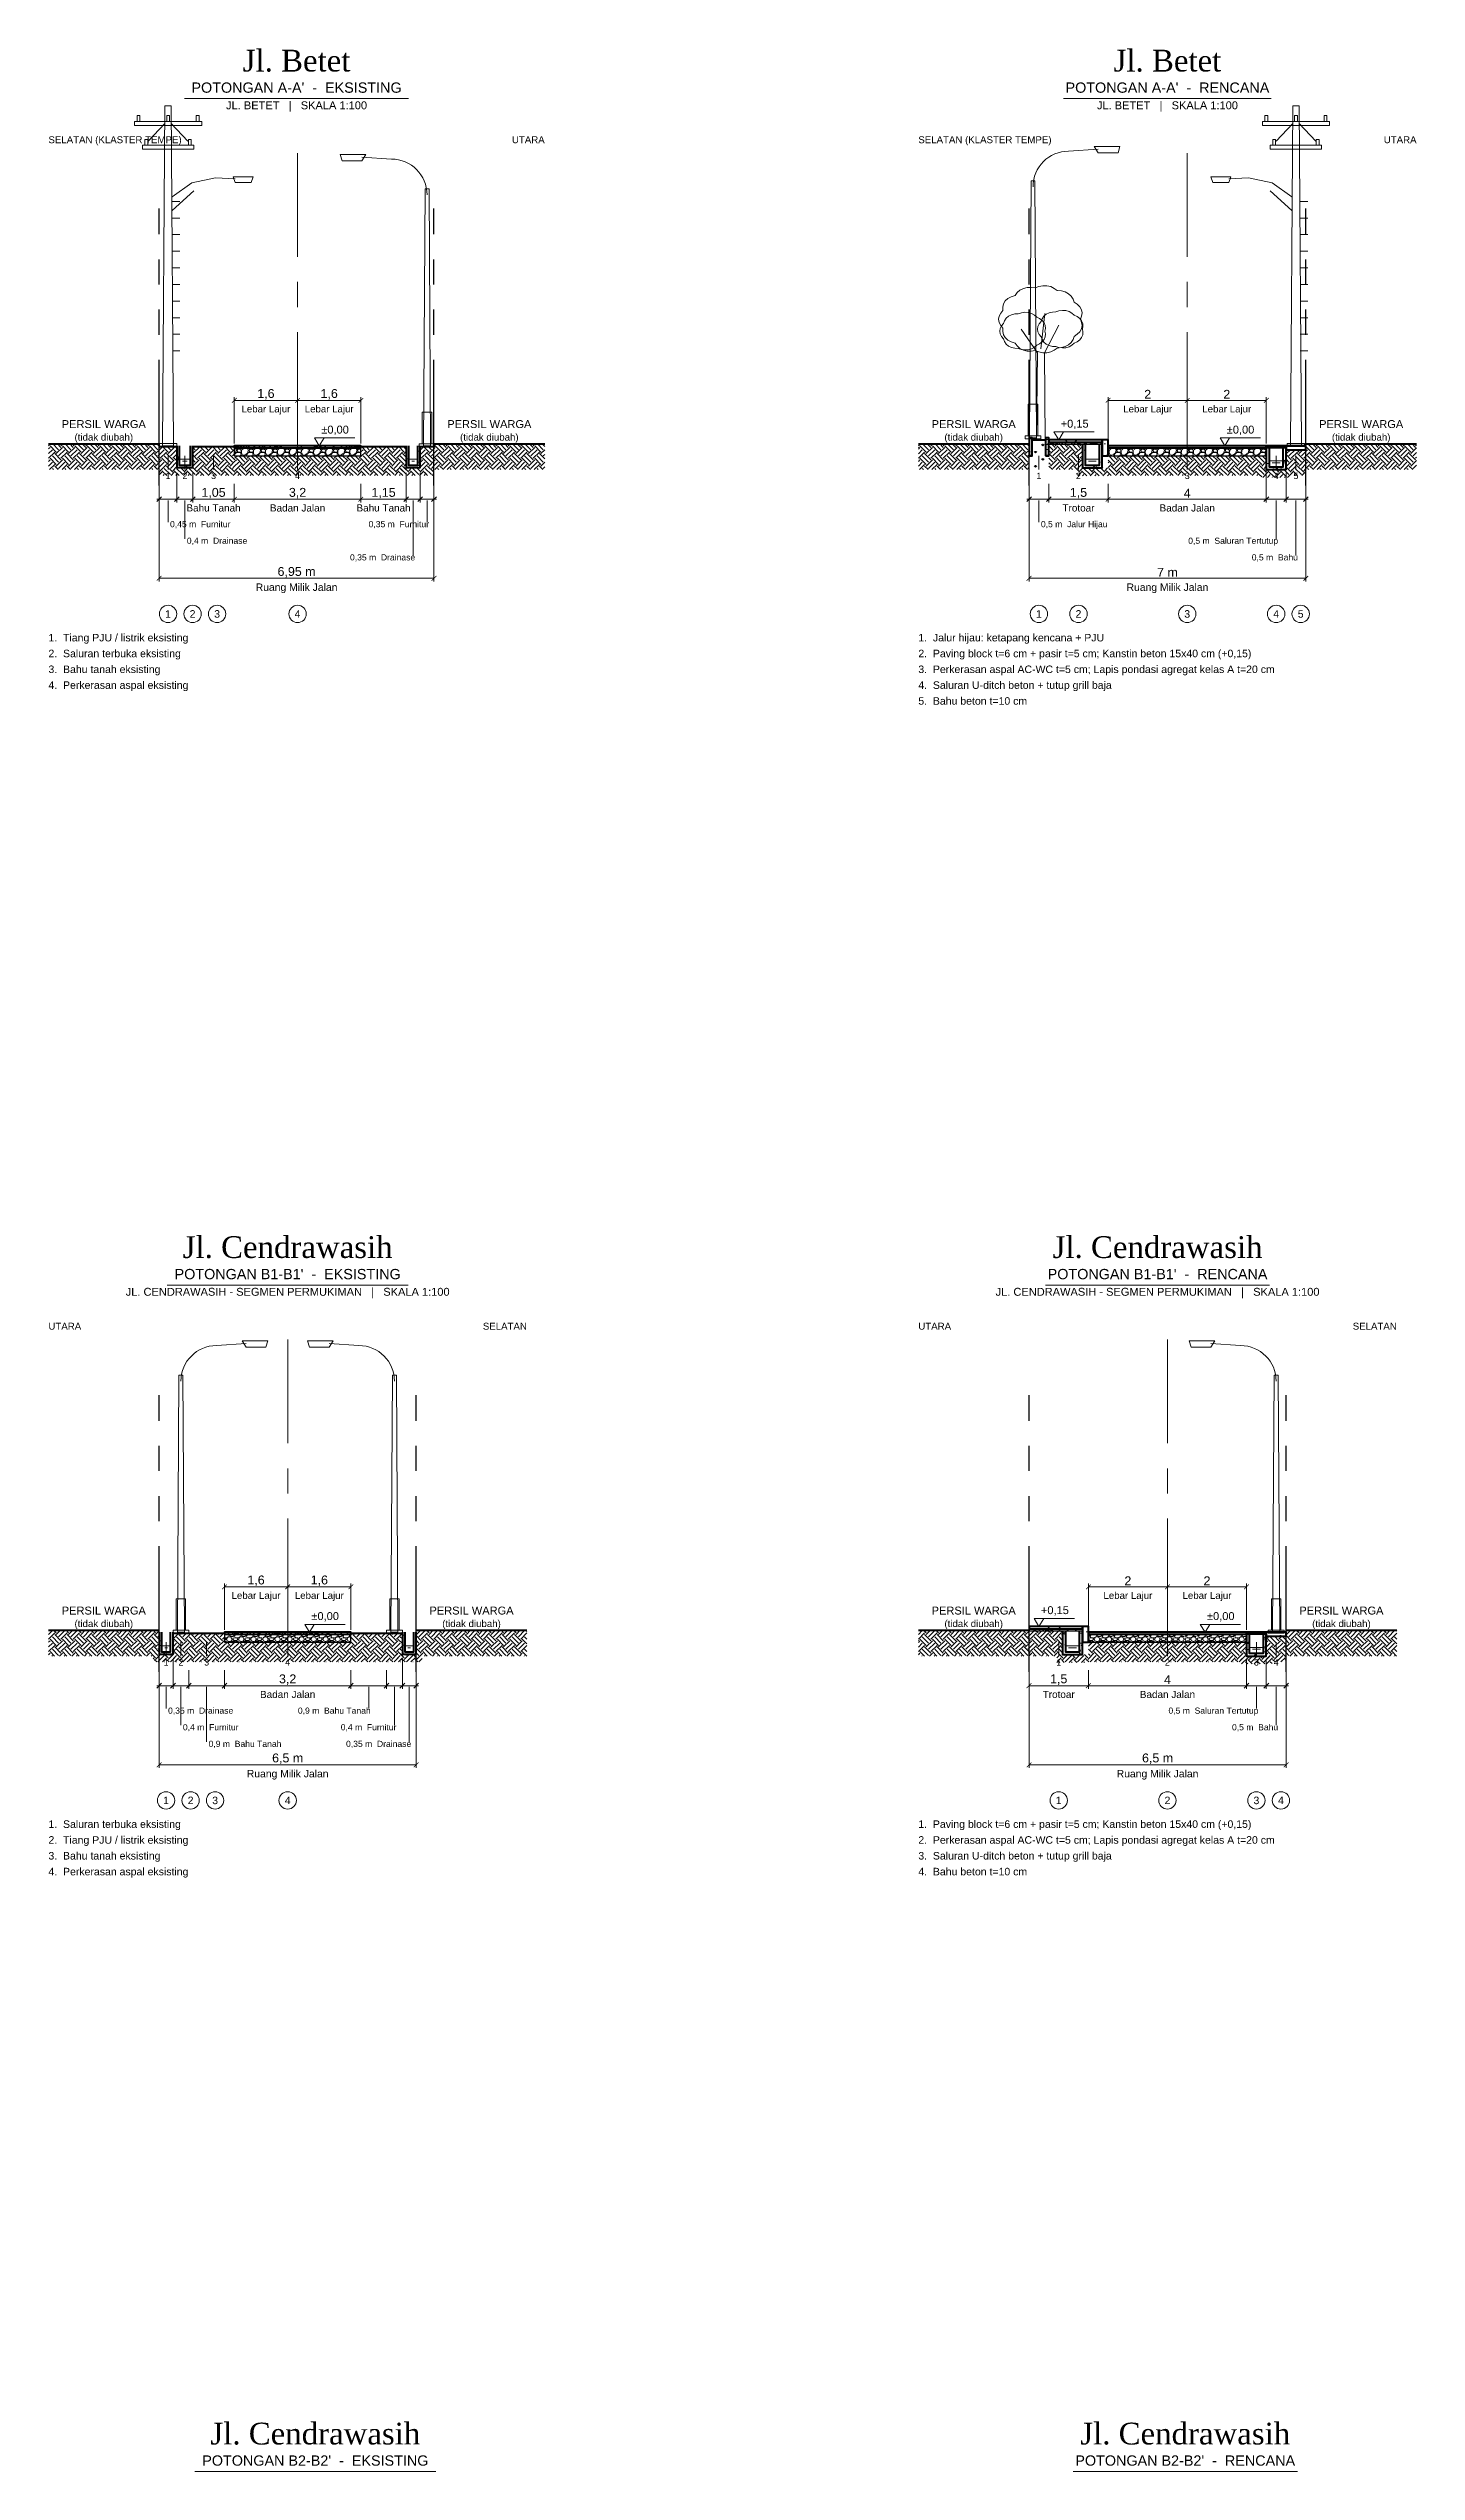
# Model space of a CAD drawing. Header units: metres. Extents: x 0 to 124, y -129 to 10.
# Drawn here: x 0 to 34.6, y -51.2 to 10 of the extents above; entities that cross this region are included whole.
import ezdxf
from ezdxf.enums import TextEntityAlignment as Align

# ---------------------------------------------------------------- set-up
doc = ezdxf.new("R2010")
doc.units = ezdxf.units.M
doc.linetypes.add('CENTER', pattern=[5.08, 3.175, -0.635, 0.635, -0.635])
doc.linetypes.add('PHANTOM', pattern=[6.35, 3.175, -0.635, 0.635, -0.635, 0.635, -0.635])
for name, color, linetype, lineweight in [('D32_PNP_AIR', 5, 'Continuous', 13), ('D32_PNP_ARSIR', 8, 'Continuous', 9), ('D32_PNP_ARSIR_TANAH', 33, 'Continuous', 9), ('D32_PNP_AS', 1, 'CENTER', 13), ('D32_PNP_BATAS_RMJ', 1, 'PHANTOM', 25), ('D32_PNP_DIMENSI', 7, 'Continuous', 13), ('D32_PNP_KONSTRUKSI', 7, 'Continuous', 25), ('D32_PNP_POTONGAN', 7, 'Continuous', 50), ('D32_PNP_TAMPAK', 8, 'Continuous', 18), ('D32_PNP_TEKS', 7, 'Continuous', 18), ('D32_PNP_VEGETASI', 94, 'Continuous', 18)]:
    doc.layers.add(name, color=color, linetype=linetype, lineweight=lineweight)
doc.styles.add('D32_ARIAL', font='arial.ttf')
doc.styles.add('D32_TIMES', font='times.ttf')
doc.dimstyles.new('D32_1-100', dxfattribs={"dimtxt": 0.225, "dimasz": 0.12, "dimexe": 0.08, "dimexo": 0.06, "dimgap": 0.04, "dimtad": 1, "dimtxsty": 'D32_ARIAL', "dimblk": 'ARCHTICK', "dimblk1": 'ARCHTICK', "dimblk2": 'ARCHTICK', "dimcen": 2.5, "dimclrd": 7, "dimclre": 7, "dimclrt": 7, "dimazin": 3, "dimtfac": 1, "dimtmove": 2, "dimatfit": 3, "dimlwd": 13, "dimlwe": 13})

# ---------------------------------------------------------------- blocks, each defined once
blk = doc.blocks.new('_ARCHTICK')
at = {"color": 0, "linetype": 'BYBLOCK', "const_width": 0.15}
blk.add_lwpolyline([(-0.5, -0.5), (0.5, 0.5)], dxfattribs=at)

msp = doc.modelspace()

# ---------------------------------------------------------------- hatches: boundary and pattern name
at = {"layer": 'D32_PNP_ARSIR'}
h = msp.add_hatch(dxfattribs=at)
h.set_pattern_fill('AR-CONC', scale=0.003)
h.paths.add_polyline_path([(3.25, -0.55), (3.31, -0.55), (3.31, 0), (3.25, 0)])
h = msp.add_hatch(dxfattribs=at)
h.set_pattern_fill('AR-CONC', scale=0.003)
h.paths.add_polyline_path([(3.59, -0.55), (3.65, -0.55), (3.65, 0), (3.59, 0)])
h = msp.add_hatch(dxfattribs=at)
h.set_pattern_fill('AR-SAND', scale=0.002)
h.paths.add_polyline_path([(4.7, -0.05), (7.9, -0.05), (7.9, 0), (4.7, 0)])
h = msp.add_hatch(dxfattribs=at)
h.set_pattern_fill('AR-CONC', scale=0.003)
h.paths.add_polyline_path([(9.05, -0.55), (9.11, -0.55), (9.11, 0), (9.05, 0)])
h = msp.add_hatch(dxfattribs=at)
h.set_pattern_fill('AR-CONC', scale=0.003)
h.paths.add_polyline_path([(9.34, -0.55), (9.4, -0.55), (9.4, 0), (9.34, 0)])
h = msp.add_hatch(dxfattribs=at)
h.set_pattern_fill('AR-CONC', scale=0.003)
h.paths.add_polyline_path([(24.8, -0.25), (24.88, -0.25), (24.88, 0.2), (24.8, 0.2)])
h = msp.add_hatch(dxfattribs=at)
h.set_pattern_fill('AR-CONC', scale=0.003)
h.paths.add_polyline_path([(25.22, -0.25), (25.3, -0.25), (25.3, 0.2), (25.22, 0.2)])
h = msp.add_hatch(dxfattribs=at)
h.set_pattern_fill('AR-HBONE', scale=0.006)
h.paths.add_polyline_path([(25.3, 0.09), (26.65, 0.09), (26.65, 0.15), (25.3, 0.15)])
h = msp.add_hatch(dxfattribs=at)
h.set_pattern_fill('AR-SAND', scale=0.002)
h.paths.add_polyline_path([(25.3, 0.04), (26.65, 0.04), (26.65, 0.09), (25.3, 0.09)])
h = msp.add_hatch(dxfattribs=at)
h.set_pattern_fill('AR-CONC', scale=0.003)
h.paths.add_polyline_path([(26.15, -0.56), (26.22, -0.56), (26.22, 0.04), (26.15, 0.04)])
h = msp.add_hatch(dxfattribs=at)
h.set_pattern_fill('AR-CONC', scale=0.003)
h.paths.add_polyline_path([(26.58, -0.56), (26.65, -0.56), (26.65, 0.04), (26.58, 0.04)])
h = msp.add_hatch(dxfattribs=at)
h.set_pattern_fill('AR-CONC', scale=0.003)
h.paths.add_polyline_path([(26.65, -0.25), (26.8, -0.25), (26.8, 0.15), (26.65, 0.15)])
h = msp.add_hatch(dxfattribs=at)
h.set_pattern_fill('AR-SAND', scale=0.002)
h.paths.add_polyline_path([(26.8, -0.05), (30.8, -0.05), (30.8, 0), (26.8, 0)])
h = msp.add_hatch(dxfattribs=at)
h.set_pattern_fill('AR-CONC', scale=0.003)
h.paths.add_polyline_path([(30.8, -0.6), (30.87, -0.6), (30.87, 0), (30.8, 0)])
h = msp.add_hatch(dxfattribs=at)
h.set_pattern_fill('STEEL', scale=0.01)
h.paths.add_polyline_path([(30.8, -0.04), (31.3, -0.04), (31.3, 0), (30.8, 0)])
h = msp.add_hatch(dxfattribs=at)
h.set_pattern_fill('AR-CONC', scale=0.003)
h.paths.add_polyline_path([(31.23, -0.6), (31.3, -0.6), (31.3, 0), (31.23, 0)])
h = msp.add_hatch(dxfattribs=at)
h.set_pattern_fill('AR-CONC', scale=0.003)
h.paths.add_polyline_path([(31.3, -0.1), (31.8, -0.1), (31.8, 0), (31.3, 0)])
h = msp.add_hatch(dxfattribs=at)
h.set_pattern_fill('AR-CONC', scale=0.003)
h.paths.add_polyline_path([(3.31, -0.55), (3.59, -0.55), (3.59, -0.49), (3.31, -0.49)])
h = msp.add_hatch(dxfattribs=at)
h.set_pattern_fill('GRAVEL', scale=0.012)
h.paths.add_polyline_path([(4.7, -0.25), (7.9, -0.25), (7.9, -0.05), (4.7, -0.05)])
h = msp.add_hatch(dxfattribs=at)
h.set_pattern_fill('AR-CONC', scale=0.003)
h.paths.add_polyline_path([(9.11, -0.55), (9.34, -0.55), (9.34, -0.49), (9.11, -0.49)])
h = msp.add_hatch(dxfattribs=at)
h.set_pattern_fill('AR-CONC', scale=0.003)
h.paths.add_polyline_path([(26.22, -0.56), (26.58, -0.56), (26.58, -0.49), (26.22, -0.49)])
h = msp.add_hatch(dxfattribs=at)
h.set_pattern_fill('GRAVEL', scale=0.012)
h.paths.add_polyline_path([(26.8, -0.25), (30.8, -0.25), (30.8, -0.05), (26.8, -0.05)])
h = msp.add_hatch(dxfattribs=at)
h.set_pattern_fill('AR-CONC', scale=0.003)
h.paths.add_polyline_path([(30.87, -0.6), (31.23, -0.6), (31.23, -0.53), (30.87, -0.53)])
h = msp.add_hatch(dxfattribs=at)
h.set_pattern_fill('AR-CONC', scale=0.003)
h.paths.add_polyline_path([(2.8, -30.55), (2.86, -30.55), (2.86, -30), (2.8, -30)])
h = msp.add_hatch(dxfattribs=at)
h.set_pattern_fill('AR-CONC', scale=0.003)
h.paths.add_polyline_path([(3.09, -30.55), (3.15, -30.55), (3.15, -30), (3.09, -30)])
h = msp.add_hatch(dxfattribs=at)
h.set_pattern_fill('AR-SAND', scale=0.002)
h.paths.add_polyline_path([(4.45, -30.05), (7.65, -30.05), (7.65, -30), (4.45, -30)])
h = msp.add_hatch(dxfattribs=at)
h.set_pattern_fill('AR-CONC', scale=0.003)
h.paths.add_polyline_path([(8.95, -30.55), (9.01, -30.55), (9.01, -30), (8.95, -30)])
h = msp.add_hatch(dxfattribs=at)
h.set_pattern_fill('AR-CONC', scale=0.003)
h.paths.add_polyline_path([(9.24, -30.55), (9.3, -30.55), (9.3, -30), (9.24, -30)])
h = msp.add_hatch(dxfattribs=at)
h.set_pattern_fill('AR-HBONE', scale=0.006)
h.paths.add_polyline_path([(24.8, -29.91), (26.15, -29.91), (26.15, -29.85), (24.8, -29.85)])
h = msp.add_hatch(dxfattribs=at)
h.set_pattern_fill('AR-SAND', scale=0.002)
h.paths.add_polyline_path([(24.8, -29.96), (26.15, -29.96), (26.15, -29.91), (24.8, -29.91)])
h = msp.add_hatch(dxfattribs=at)
h.set_pattern_fill('AR-CONC', scale=0.003)
h.paths.add_polyline_path([(25.65, -30.56), (25.72, -30.56), (25.72, -29.96), (25.65, -29.96)])
h = msp.add_hatch(dxfattribs=at)
h.set_pattern_fill('AR-CONC', scale=0.003)
h.paths.add_polyline_path([(26.08, -30.56), (26.15, -30.56), (26.15, -29.96), (26.08, -29.96)])
h = msp.add_hatch(dxfattribs=at)
h.set_pattern_fill('AR-CONC', scale=0.003)
h.paths.add_polyline_path([(26.15, -30.25), (26.3, -30.25), (26.3, -29.85), (26.15, -29.85)])
h = msp.add_hatch(dxfattribs=at)
h.set_pattern_fill('AR-SAND', scale=0.002)
h.paths.add_polyline_path([(26.3, -30.05), (30.3, -30.05), (30.3, -30), (26.3, -30)])
h = msp.add_hatch(dxfattribs=at)
h.set_pattern_fill('AR-CONC', scale=0.003)
h.paths.add_polyline_path([(30.3, -30.6), (30.37, -30.6), (30.37, -30), (30.3, -30)])
h = msp.add_hatch(dxfattribs=at)
h.set_pattern_fill('STEEL', scale=0.01)
h.paths.add_polyline_path([(30.3, -30.04), (30.8, -30.04), (30.8, -30), (30.3, -30)])
h = msp.add_hatch(dxfattribs=at)
h.set_pattern_fill('AR-CONC', scale=0.003)
h.paths.add_polyline_path([(30.73, -30.6), (30.8, -30.6), (30.8, -30), (30.73, -30)])
h = msp.add_hatch(dxfattribs=at)
h.set_pattern_fill('AR-CONC', scale=0.003)
h.paths.add_polyline_path([(30.8, -30.1), (31.3, -30.1), (31.3, -30), (30.8, -30)])
h = msp.add_hatch(dxfattribs=at)
h.set_pattern_fill('AR-CONC', scale=0.003)
h.paths.add_polyline_path([(2.86, -30.55), (3.09, -30.55), (3.09, -30.49), (2.86, -30.49)])
h = msp.add_hatch(dxfattribs=at)
h.set_pattern_fill('GRAVEL', scale=0.012)
h.paths.add_polyline_path([(4.45, -30.25), (7.65, -30.25), (7.65, -30.05), (4.45, -30.05)])
h = msp.add_hatch(dxfattribs=at)
h.set_pattern_fill('AR-CONC', scale=0.003)
h.paths.add_polyline_path([(9.01, -30.55), (9.24, -30.55), (9.24, -30.49), (9.01, -30.49)])
h = msp.add_hatch(dxfattribs=at)
h.set_pattern_fill('AR-CONC', scale=0.003)
h.paths.add_polyline_path([(25.72, -30.56), (26.08, -30.56), (26.08, -30.49), (25.72, -30.49)])
h = msp.add_hatch(dxfattribs=at)
h.set_pattern_fill('GRAVEL', scale=0.012)
h.paths.add_polyline_path([(26.3, -30.25), (30.3, -30.25), (30.3, -30.05), (26.3, -30.05)])
h = msp.add_hatch(dxfattribs=at)
h.set_pattern_fill('AR-CONC', scale=0.003)
h.paths.add_polyline_path([(30.37, -30.6), (30.73, -30.6), (30.73, -30.53), (30.37, -30.53)])
at = {"layer": 'D32_PNP_ARSIR_TANAH'}
h = msp.add_hatch(dxfattribs=at)
h.set_pattern_fill('EARTH', scale=0.035, angle=45)
h.paths.add_polyline_path([(0, -0.6), (2.8, -0.6), (2.8, 0.05), (0, 0.05)])
h = msp.add_hatch(dxfattribs=at)
h.set_pattern_fill('EARTH', scale=0.035, angle=45)
h.paths.add_polyline_path([(9.75, -0.6), (12.55, -0.6), (12.55, 0.05), (9.75, 0.05)])
h = msp.add_hatch(dxfattribs=at)
h.set_pattern_fill('EARTH', scale=0.035, angle=45)
h.paths.add_polyline_path([(22, -0.6), (24.8, -0.6), (24.8, 0.05), (22, 0.05)])
h = msp.add_hatch(dxfattribs=at)
h.set_pattern_fill('GRASS', scale=0.01)
h.paths.add_polyline_path([(24.88, -0.6), (25.22, -0.6), (25.22, 0.15), (24.88, 0.15)])
h = msp.add_hatch(dxfattribs=at)
h.set_pattern_fill('EARTH', scale=0.035, angle=45)
h.paths.add_polyline_path([(25.3, -0.6), (26.15, -0.6), (26.15, 0.04), (25.3, 0.04)])
h = msp.add_hatch(dxfattribs=at)
h.set_pattern_fill('EARTH', scale=0.035, angle=45)
h.paths.add_polyline_path([(31.8, -0.6), (34.6, -0.6), (34.6, 0.05), (31.8, 0.05)])
h = msp.add_hatch(dxfattribs=at)
h.set_pattern_fill('EARTH', scale=0.035, angle=45)
h.paths.add_polyline_path([(2.8, -0.75), (3.25, -0.75), (3.25, -0.02), (2.8, -0.02)])
h = msp.add_hatch(dxfattribs=at)
h.set_pattern_fill('EARTH', scale=0.035, angle=45)
h.paths.add_polyline_path([(3.1, -0.75), (3.8, -0.75), (3.8, -0.55), (3.1, -0.55)])
h = msp.add_hatch(dxfattribs=at)
h.set_pattern_fill('EARTH', scale=0.035, angle=45)
h.paths.add_polyline_path([(3.65, -0.75), (4.7, -0.75), (4.7, -0.02), (3.65, -0.02)])
h = msp.add_hatch(dxfattribs=at)
h.set_pattern_fill('EARTH', scale=0.035, angle=45)
h.paths.add_polyline_path([(4.7, -0.75), (7.9, -0.75), (7.9, -0.25), (4.7, -0.25)])
h = msp.add_hatch(dxfattribs=at)
h.set_pattern_fill('EARTH', scale=0.035, angle=45)
h.paths.add_polyline_path([(7.9, -0.75), (9.05, -0.75), (9.05, -0.02), (7.9, -0.02)])
h = msp.add_hatch(dxfattribs=at)
h.set_pattern_fill('EARTH', scale=0.035, angle=45)
h.paths.add_polyline_path([(8.9, -0.75), (9.55, -0.75), (9.55, -0.55), (8.9, -0.55)])
h = msp.add_hatch(dxfattribs=at)
h.set_pattern_fill('EARTH', scale=0.035, angle=45)
h.paths.add_polyline_path([(9.4, -0.75), (9.75, -0.75), (9.75, -0.02), (9.4, -0.02)])
h = msp.add_hatch(dxfattribs=at)
h.set_pattern_fill('EARTH', scale=0.035, angle=45)
h.paths.add_polyline_path([(26, -0.76), (26.8, -0.76), (26.8, -0.56), (26, -0.56)])
h = msp.add_hatch(dxfattribs=at)
h.set_pattern_fill('EARTH', scale=0.035, angle=45)
h.paths.add_polyline_path([(26.8, -0.75), (30.8, -0.75), (30.8, -0.25), (26.8, -0.25)])
h = msp.add_hatch(dxfattribs=at)
h.set_pattern_fill('EARTH', scale=0.035, angle=45)
h.paths.add_polyline_path([(30.65, -0.8), (31.45, -0.8), (31.45, -0.6), (30.65, -0.6)])
h = msp.add_hatch(dxfattribs=at)
h.set_pattern_fill('EARTH', scale=0.035, angle=45)
h.paths.add_polyline_path([(31.3, -0.75), (31.8, -0.75), (31.8, -0.1), (31.3, -0.1)])
h = msp.add_hatch(dxfattribs=at)
h.set_pattern_fill('EARTH', scale=0.035, angle=45)
h.paths.add_polyline_path([(0, -30.6), (2.8, -30.6), (2.8, -29.95), (0, -29.95)])
h = msp.add_hatch(dxfattribs=at)
h.set_pattern_fill('EARTH', scale=0.035, angle=45)
h.paths.add_polyline_path([(3.15, -30.75), (3.55, -30.75), (3.55, -30.02), (3.15, -30.02)])
h = msp.add_hatch(dxfattribs=at)
h.set_pattern_fill('EARTH', scale=0.035, angle=45)
h.paths.add_polyline_path([(3.55, -30.75), (4.45, -30.75), (4.45, -30.02), (3.55, -30.02)])
h = msp.add_hatch(dxfattribs=at)
h.set_pattern_fill('EARTH', scale=0.035, angle=45)
h.paths.add_polyline_path([(7.65, -30.75), (8.55, -30.75), (8.55, -30.02), (7.65, -30.02)])
h = msp.add_hatch(dxfattribs=at)
h.set_pattern_fill('EARTH', scale=0.035, angle=45)
h.paths.add_polyline_path([(8.55, -30.75), (8.95, -30.75), (8.95, -30.02), (8.55, -30.02)])
h = msp.add_hatch(dxfattribs=at)
h.set_pattern_fill('EARTH', scale=0.035, angle=45)
h.paths.add_polyline_path([(9.3, -30.6), (12.1, -30.6), (12.1, -29.95), (9.3, -29.95)])
h = msp.add_hatch(dxfattribs=at)
h.set_pattern_fill('EARTH', scale=0.035, angle=45)
h.paths.add_polyline_path([(22, -30.6), (24.8, -30.6), (24.8, -29.95), (22, -29.95)])
h = msp.add_hatch(dxfattribs=at)
h.set_pattern_fill('EARTH', scale=0.035, angle=45)
h.paths.add_polyline_path([(24.8, -30.6), (25.65, -30.6), (25.65, -29.96), (24.8, -29.96)])
h = msp.add_hatch(dxfattribs=at)
h.set_pattern_fill('EARTH', scale=0.035, angle=45)
h.paths.add_polyline_path([(31.3, -30.6), (34.1, -30.6), (34.1, -29.95), (31.3, -29.95)])
h = msp.add_hatch(dxfattribs=at)
h.set_pattern_fill('EARTH', scale=0.035, angle=45)
h.paths.add_polyline_path([(2.65, -30.75), (3.3, -30.75), (3.3, -30.55), (2.65, -30.55)])
h = msp.add_hatch(dxfattribs=at)
h.set_pattern_fill('EARTH', scale=0.035, angle=45)
h.paths.add_polyline_path([(4.45, -30.75), (7.65, -30.75), (7.65, -30.25), (4.45, -30.25)])
h = msp.add_hatch(dxfattribs=at)
h.set_pattern_fill('EARTH', scale=0.035, angle=45)
h.paths.add_polyline_path([(8.8, -30.75), (9.45, -30.75), (9.45, -30.55), (8.8, -30.55)])
h = msp.add_hatch(dxfattribs=at)
h.set_pattern_fill('EARTH', scale=0.035, angle=45)
h.paths.add_polyline_path([(25.5, -30.76), (26.3, -30.76), (26.3, -30.56), (25.5, -30.56)])
h = msp.add_hatch(dxfattribs=at)
h.set_pattern_fill('EARTH', scale=0.035, angle=45)
h.paths.add_polyline_path([(26.3, -30.75), (30.3, -30.75), (30.3, -30.25), (26.3, -30.25)])
h = msp.add_hatch(dxfattribs=at)
h.set_pattern_fill('EARTH', scale=0.035, angle=45)
h.paths.add_polyline_path([(30.15, -30.8), (30.95, -30.8), (30.95, -30.6), (30.15, -30.6)])
h = msp.add_hatch(dxfattribs=at)
h.set_pattern_fill('EARTH', scale=0.035, angle=45)
h.paths.add_polyline_path([(30.8, -30.75), (31.3, -30.75), (31.3, -30.1), (30.8, -30.1)])

# ---------------------------------------------------------------- linework, layer by layer
at = {"layer": 'D32_PNP_AIR'}
for points in [[(3.33, -0.34), (3.57, -0.34)], [(3.39, -0.39), (3.51, -0.39)], [(9.13, -0.34), (9.32, -0.34)], [(9.19, -0.39), (9.26, -0.39)], [(26.24, -0.34), (26.56, -0.34)], [(26.3, -0.39), (26.5, -0.39)], [(30.89, -0.38), (31.21, -0.38)], [(30.95, -0.43), (31.15, -0.43)], [(2.88, -30.34), (3.07, -30.34)], [(2.94, -30.39), (3.01, -30.39)], [(9.03, -30.34), (9.22, -30.34)], [(9.09, -30.39), (9.16, -30.39)], [(25.74, -30.34), (26.06, -30.34)], [(25.8, -30.39), (26, -30.39)], [(30.39, -30.38), (30.71, -30.38)], [(30.45, -30.43), (30.65, -30.43)]]:
    msp.add_lwpolyline(points, dxfattribs=at)
at = {"layer": 'D32_PNP_AS'}
for points in [[(6.3, -0.3), (6.3, 7.4)], [(28.8, -0.3), (28.8, 7.4)], [(6.05, -30.3), (6.05, -22.6)], [(28.3, -30.3), (28.3, -22.6)]]:
    msp.add_lwpolyline(points, dxfattribs=at)
at = {"layer": 'D32_PNP_BATAS_RMJ'}
for points in [[(2.8, -1), (2.8, 6)], [(9.75, -1), (9.75, 6)], [(24.8, -1), (24.8, 6)], [(31.8, -1), (31.8, 6)], [(2.8, -1), (2.8, 5)], [(9.75, -1), (9.75, 5)], [(24.8, -1), (24.8, 5)], [(31.8, -1), (31.8, 5)], [(2.8, -31), (2.8, -24)], [(9.3, -31), (9.3, -24)], [(24.8, -31), (24.8, -24)], [(31.3, -31), (31.3, -24)], [(2.8, -31), (2.8, -25)], [(9.3, -31), (9.3, -25)], [(24.8, -31), (24.8, -25)], [(31.3, -31), (31.3, -25)]]:
    msp.add_lwpolyline(points, dxfattribs=at)
at = {"layer": 'D32_PNP_DIMENSI'}
for points in [[(6.73, 0.2), (6.97, 0.2), (6.85, 0), (6.73, 0.2)], [(25.43, 0.35), (25.67, 0.35), (25.55, 0.15), (25.43, 0.35)], [(29.63, 0.2), (29.87, 0.2), (29.75, 0), (29.63, 0.2)], [(6.48, -29.8), (6.72, -29.8), (6.6, -30), (6.48, -29.8)], [(24.93, -29.65), (25.17, -29.65), (25.05, -29.85), (24.93, -29.65)], [(29.13, -29.8), (29.37, -29.8), (29.25, -30), (29.13, -29.8)]]:
    msp.add_lwpolyline(points, close=True, dxfattribs=at)
for points in [[(6.73, 0.2), (7.75, 0.2)], [(25.43, 0.35), (26.45, 0.35)], [(29.63, 0.2), (30.65, 0.2)], [(3.025, -0.25), (3.025, -0.6)], [(3.45, -0.25), (3.45, -0.6)], [(4.175, -0.25), (4.175, -0.6)], [(6.3, -0.25), (6.3, -0.6)], [(25.05, -0.25), (25.05, -0.6)], [(26.05, -0.25), (26.05, -0.6)], [(28.8, -0.25), (28.8, -0.6)], [(31.05, -0.25), (31.05, -0.6)], [(31.55, -0.25), (31.55, -0.6)], [(2.8, -0.96), (2.8, -1.43)], [(3.25, -0.68), (3.25, -1.43)], [(3.25, -0.96), (3.25, -1.43)], [(3.65, -0.68), (3.65, -1.43)], [(9.05, -0.68), (9.05, -1.43)], [(9.4, -0.68), (9.4, -1.43)], [(9.4, -0.96), (9.4, -1.43)], [(9.75, -0.96), (9.75, -1.43)], [(24.8, -0.96), (24.8, -1.43)], [(25.3, -0.96), (25.3, -1.43)], [(30.8, -0.68), (30.8, -1.43)], [(31.3, -0.68), (31.3, -1.43)], [(31.3, -0.96), (31.3, -1.43)], [(31.8, -0.96), (31.8, -1.43)], [(2.74, -1.41), (2.86, -1.29)], [(2.74, -1.35), (3.31, -1.35)], [(3.025, -1.38), (3.025, -1.93)], [(3.19, -1.41), (3.31, -1.29)], [(3.19, -1.41), (3.31, -1.29)], [(3.19, -1.35), (3.71, -1.35)], [(3.45, -1.38), (3.45, -2.35)], [(3.59, -1.41), (3.71, -1.29)], [(8.99, -1.41), (9.11, -1.29)], [(8.99, -1.35), (9.46, -1.35)], [(9.225, -1.38), (9.225, -2.77)], [(9.34, -1.41), (9.46, -1.29)], [(9.34, -1.41), (9.46, -1.29)], [(9.34, -1.35), (9.81, -1.35)], [(9.575, -1.38), (9.575, -1.93)], [(9.69, -1.41), (9.81, -1.29)], [(24.74, -1.41), (24.86, -1.29)], [(24.74, -1.35), (25.36, -1.35)], [(25.05, -1.38), (25.05, -1.93)], [(25.24, -1.41), (25.36, -1.29)], [(30.74, -1.41), (30.86, -1.29)], [(30.74, -1.35), (31.36, -1.35)], [(31.05, -1.38), (31.05, -2.35)], [(31.24, -1.41), (31.36, -1.29)], [(31.24, -1.41), (31.36, -1.29)], [(31.24, -1.35), (31.86, -1.35)], [(31.55, -1.38), (31.55, -2.77)], [(31.74, -1.41), (31.86, -1.29)], [(6.48, -29.8), (7.5, -29.8)], [(24.93, -29.65), (25.95, -29.65)], [(29.13, -29.8), (30.15, -29.8)], [(2.975, -30.25), (2.975, -30.6)], [(3.35, -30.25), (3.35, -30.6)], [(4, -30.25), (4, -30.6)], [(6.05, -30.25), (6.05, -30.6)], [(25.55, -30.25), (25.55, -30.6)], [(28.3, -30.25), (28.3, -30.6)], [(30.55, -30.25), (30.55, -30.6)], [(31.05, -30.25), (31.05, -30.6)], [(2.8, -30.68), (2.8, -31.43)], [(3.15, -30.68), (3.15, -31.43)], [(3.15, -30.96), (3.15, -31.43)], [(3.55, -30.96), (3.55, -31.43)], [(3.55, -30.96), (3.55, -31.43)], [(4.45, -30.96), (4.45, -31.43)], [(7.65, -30.96), (7.65, -31.43)], [(8.55, -30.96), (8.55, -31.43)], [(8.55, -30.96), (8.55, -31.43)], [(8.95, -30.68), (8.95, -31.43)], [(8.95, -30.96), (8.95, -31.43)], [(9.3, -30.68), (9.3, -31.43)], [(30.3, -30.68), (30.3, -31.43)], [(30.8, -30.68), (30.8, -31.43)], [(30.8, -30.96), (30.8, -31.43)], [(31.3, -30.96), (31.3, -31.43)], [(2.74, -31.41), (2.86, -31.29)], [(2.74, -31.35), (3.21, -31.35)], [(2.975, -31.38), (2.975, -31.93)], [(3.09, -31.41), (3.21, -31.29)], [(3.09, -31.41), (3.21, -31.29)], [(3.09, -31.35), (3.61, -31.35)], [(3.35, -31.38), (3.35, -32.35)], [(3.49, -31.41), (3.61, -31.29)], [(3.49, -31.41), (3.61, -31.29)], [(3.49, -31.35), (4.51, -31.35)], [(4, -31.38), (4, -32.77)], [(4.39, -31.41), (4.51, -31.29)], [(7.59, -31.41), (7.71, -31.29)], [(7.59, -31.35), (8.61, -31.35)], [(8.1, -31.38), (8.1, -31.93)], [(8.49, -31.41), (8.61, -31.29)], [(8.49, -31.41), (8.61, -31.29)], [(8.49, -31.35), (9.01, -31.35)], [(8.75, -31.38), (8.75, -32.35)], [(8.89, -31.41), (9.01, -31.29)], [(8.89, -31.41), (9.01, -31.29)], [(8.89, -31.35), (9.36, -31.35)], [(9.125, -31.38), (9.125, -32.77)], [(9.24, -31.41), (9.36, -31.29)], [(30.24, -31.41), (30.36, -31.29)], [(30.24, -31.35), (30.86, -31.35)], [(30.55, -31.38), (30.55, -31.93)], [(30.74, -31.41), (30.86, -31.29)], [(30.74, -31.41), (30.86, -31.29)], [(30.74, -31.35), (31.36, -31.35)], [(31.05, -31.38), (31.05, -32.35)], [(31.24, -31.41), (31.36, -31.29)]]:
    msp.add_lwpolyline(points, dxfattribs=at)
for centre in [(3.025, -4.25), (3.645, -4.25), (4.265, -4.25), (6.3, -4.25), (25.05, -4.25), (26.05, -4.25), (28.8, -4.25), (31.05, -4.25), (31.67, -4.25), (2.975, -34.25), (3.595, -34.25), (4.215, -34.25), (6.05, -34.25), (25.55, -34.25), (28.3, -34.25), (30.55, -34.25), (31.17, -34.25)]:
    msp.add_circle(centre, 0.22, dxfattribs=at)
at = {"layer": 'D32_PNP_KONSTRUKSI'}
for points in [[(25.3, 0.04), (26.65, 0.04), (26.65, 0.09), (25.3, 0.09)], [(4.7, -0.25), (7.9, -0.25), (7.9, -0.05), (4.7, -0.05)], [(26.8, -0.25), (30.8, -0.25), (30.8, -0.05), (26.8, -0.05)], [(24.8, -29.96), (26.15, -29.96), (26.15, -29.91), (24.8, -29.91)], [(4.45, -30.25), (7.65, -30.25), (7.65, -30.05), (4.45, -30.05)], [(26.3, -30.25), (30.3, -30.25), (30.3, -30.05), (26.3, -30.05)]]:
    msp.add_lwpolyline(points, close=True, dxfattribs=at)
at = {"layer": 'D32_PNP_POTONGAN'}
for points in [[(0, 0.05), (2.8, 0.05)], [(3.25, 0), (3.25, -0.55), (3.65, -0.55), (3.65, 0)], [(3.31, 0), (3.31, -0.49), (3.59, -0.49), (3.59, 0)], [(9.05, 0), (9.05, -0.55), (9.4, -0.55), (9.4, 0)], [(9.11, 0), (9.11, -0.49), (9.34, -0.49), (9.34, 0)], [(9.75, 0.05), (12.55, 0.05)], [(22, 0.05), (24.8, 0.05)], [(24.88, 0.15), (25.22, 0.15)], [(26.15, 0.04), (26.15, -0.56), (26.65, -0.56), (26.65, 0.04)], [(26.22, 0.04), (26.22, -0.49), (26.58, -0.49), (26.58, 0.04)], [(30.8, 0), (30.8, -0.6), (31.3, -0.6), (31.3, 0)], [(30.87, 0), (30.87, -0.53), (31.23, -0.53), (31.23, 0)], [(31.8, 0.05), (34.6, 0.05)], [(2.8, -0.02), (3.25, -0.02)], [(3.65, -0.02), (4.7, -0.02)], [(7.9, -0.02), (9.05, -0.02)], [(9.4, -0.02), (9.75, -0.02)], [(0, -29.95), (2.8, -29.95)], [(2.8, -30), (2.8, -30.55), (3.15, -30.55), (3.15, -30)], [(2.86, -30), (2.86, -30.49), (3.09, -30.49), (3.09, -30)], [(3.15, -30.02), (3.55, -30.02)], [(3.55, -30.02), (4.45, -30.02)], [(7.65, -30.02), (8.55, -30.02)], [(8.55, -30.02), (8.95, -30.02)], [(8.95, -30), (8.95, -30.55), (9.3, -30.55), (9.3, -30)], [(9.01, -30), (9.01, -30.49), (9.24, -30.49), (9.24, -30)], [(9.3, -29.95), (12.1, -29.95)], [(22, -29.95), (24.8, -29.95)], [(25.65, -29.96), (25.65, -30.56), (26.15, -30.56), (26.15, -29.96)], [(25.72, -29.96), (25.72, -30.49), (26.08, -30.49), (26.08, -29.96)], [(30.3, -30), (30.3, -30.6), (30.8, -30.6), (30.8, -30)], [(30.37, -30), (30.37, -30.53), (30.73, -30.53), (30.73, -30)], [(31.3, -29.95), (34.1, -29.95)]]:
    msp.add_lwpolyline(points, dxfattribs=at)
for points in [[(4.7, -0.05), (7.9, -0.05), (7.9, 0), (4.7, 0)], [(24.8, -0.25), (24.88, -0.25), (24.88, 0.2), (24.8, 0.2)], [(25.22, -0.25), (25.3, -0.25), (25.3, 0.2), (25.22, 0.2)], [(25.3, 0.09), (26.65, 0.09), (26.65, 0.15), (25.3, 0.15)], [(26.65, -0.25), (26.8, -0.25), (26.8, 0.15), (26.65, 0.15)], [(26.8, -0.05), (30.8, -0.05), (30.8, 0), (26.8, 0)], [(30.8, -0.04), (31.3, -0.04), (31.3, 0), (30.8, 0)], [(31.3, -0.1), (31.8, -0.1), (31.8, 0), (31.3, 0)], [(4.45, -30.05), (7.65, -30.05), (7.65, -30), (4.45, -30)], [(24.8, -29.91), (26.15, -29.91), (26.15, -29.85), (24.8, -29.85)], [(26.15, -30.25), (26.3, -30.25), (26.3, -29.85), (26.15, -29.85)], [(26.3, -30.05), (30.3, -30.05), (30.3, -30), (26.3, -30)], [(30.3, -30.04), (30.8, -30.04), (30.8, -30), (30.3, -30)], [(30.8, -30.1), (31.3, -30.1), (31.3, -30), (30.8, -30)]]:
    msp.add_lwpolyline(points, close=True, dxfattribs=at)
at = {"layer": 'D32_PNP_TAMPAK'}
for points in [[(2.885, 0), (2.945, 8.6), (3.105, 8.6), (3.165, 0)], [(31.41, 0), (31.47, 8.6), (31.63, 8.6), (31.69, 0)], [(2.175, 8.1), (3.875, 8.1), (3.875, 8.2), (2.175, 8.2)], [(2.24, 8.2), (2.31, 8.2), (2.31, 8.35), (2.24, 8.35)], [(2.99, 8.2), (3.06, 8.2), (3.06, 8.35), (2.99, 8.35)], [(3.74, 8.2), (3.81, 8.2), (3.81, 8.35), (3.74, 8.35)], [(30.7, 8.1), (32.4, 8.1), (32.4, 8.2), (30.7, 8.2)], [(30.765, 8.2), (30.835, 8.2), (30.835, 8.35), (30.765, 8.35)], [(31.515, 8.2), (31.585, 8.2), (31.585, 8.35), (31.515, 8.35)], [(32.265, 8.2), (32.335, 8.2), (32.335, 8.35), (32.265, 8.35)], [(2.375, 7.5), (3.675, 7.5), (3.675, 7.6), (2.375, 7.6)], [(2.44, 7.6), (2.51, 7.6), (2.51, 7.75), (2.44, 7.75)], [(3.54, 7.6), (3.61, 7.6), (3.61, 7.75), (3.54, 7.75)], [(8.025, 7.37), (7.375, 7.37), (7.425, 7.21), (7.925, 7.21)], [(26.45, 7.57), (27.1, 7.57), (27.05, 7.41), (26.55, 7.41)], [(30.9, 7.5), (32.2, 7.5), (32.2, 7.6), (30.9, 7.6)], [(30.965, 7.6), (31.035, 7.6), (31.035, 7.75), (30.965, 7.75)], [(32.065, 7.6), (32.135, 7.6), (32.135, 7.75), (32.065, 7.75)], [(4.675, 6.8), (5.175, 6.8), (5.125, 6.66), (4.725, 6.66)], [(29.9, 6.8), (29.4, 6.8), (29.45, 6.66), (29.85, 6.66)], [(9.485, 0), (9.525, 6.5), (9.625, 6.5), (9.665, 0)], [(24.81, 0.2), (24.85, 6.7), (24.95, 6.7), (24.99, 0.2)], [(9.455, 0.05), (9.695, 0.05), (9.695, 0.85), (9.455, 0.85)], [(24.78, 0.25), (25.02, 0.25), (25.02, 1.05), (24.78, 1.05)], [(2.805, -0.02), (3.245, -0.02), (3.245, 0.06), (2.805, 0.06)], [(9.375, -0.02), (9.775, -0.02), (9.775, 0.05), (9.375, 0.05)], [(24.7, 0.18), (25.1, 0.18), (25.1, 0.25), (24.7, 0.25)], [(31.33, -0.02), (31.77, -0.02), (31.77, 0.06), (31.33, 0.06)], [(4.9, -22.63), (5.55, -22.63), (5.5, -22.79), (5, -22.79)], [(7.2, -22.63), (6.55, -22.63), (6.6, -22.79), (7.1, -22.79)], [(29.5, -22.63), (28.85, -22.63), (28.9, -22.79), (29.4, -22.79)], [(3.26, -30), (3.3, -23.5), (3.4, -23.5), (3.44, -30)], [(8.66, -30), (8.7, -23.5), (8.8, -23.5), (8.84, -30)], [(30.96, -30), (31, -23.5), (31.1, -23.5), (31.14, -30)], [(3.23, -29.95), (3.47, -29.95), (3.47, -29.15), (3.23, -29.15)], [(8.63, -29.95), (8.87, -29.95), (8.87, -29.15), (8.63, -29.15)], [(30.93, -29.95), (31.17, -29.95), (31.17, -29.15), (30.93, -29.15)], [(3.15, -30.02), (3.55, -30.02), (3.55, -29.95), (3.15, -29.95)], [(8.55, -30.02), (8.95, -30.02), (8.95, -29.95), (8.55, -29.95)], [(30.85, -30.02), (31.25, -30.02), (31.25, -29.95), (30.85, -29.95)]]:
    msp.add_lwpolyline(points, close=True, dxfattribs=at)
for points in [[(2.945, 8.15), (2.525, 7.7)], [(3.105, 8.15), (3.525, 7.7)], [(31.47, 8.15), (31.05, 7.7)], [(31.63, 8.15), (32.05, 7.7)], [(25.8, 7.45), (26.55, 7.5)], [(3.125, 6.3), (3.625, 6.65), (4.225, 6.78), (4.725, 6.75)], [(8.675, 7.25), (7.925, 7.3)], [(31.45, 6.3), (30.95, 6.65), (30.35, 6.78), (29.85, 6.75)], [(3.125, 5.95), (3.675, 6.45)], [(3.135, 6.18), (3.325, 6.18)], [(31.45, 5.95), (30.9, 6.45)], [(31.66, 6.18), (31.85, 6.18)], [(3.135, 5.76), (3.325, 5.76)], [(31.66, 5.76), (31.85, 5.76)], [(3.135, 5.34), (3.325, 5.34)], [(3.135, 4.92), (3.325, 4.92)], [(31.66, 5.34), (31.85, 5.34)], [(31.66, 4.92), (31.85, 4.92)], [(3.135, 4.5), (3.325, 4.5)], [(31.66, 4.5), (31.85, 4.5)], [(3.135, 4.08), (3.325, 4.08)], [(31.66, 4.08), (31.85, 4.08)], [(3.135, 3.66), (3.325, 3.66)], [(3.135, 3.24), (3.325, 3.24)], [(31.66, 3.66), (31.85, 3.66)], [(31.66, 3.24), (31.85, 3.24)], [(3.135, 2.82), (3.325, 2.82)], [(31.66, 2.82), (31.85, 2.82)], [(3.135, 2.4), (3.325, 2.4)], [(31.66, 2.4), (31.85, 2.4)], [(4.25, -22.75), (5, -22.7)], [(7.85, -22.75), (7.1, -22.7)], [(30.15, -22.75), (29.4, -22.7)]]:
    msp.add_lwpolyline(points, dxfattribs=at)
for centre, start, end in [((25.8, 6.55), 90, 180), ((8.675, 6.35), 0, 90), ((4.25, -23.65), 90, 180), ((7.85, -23.65), 0, 90), ((30.15, -23.65), 0, 90)]:
    msp.add_arc(centre, 0.9, start, end, dxfattribs=at)
at = {"layer": 'D32_PNP_TEKS'}
for points in [[(3.44, 8.78), (9.11, 8.78)], [(25.675, 8.78), (30.925, 8.78)], [(3.005, -21.22), (9.095, -21.22)], [(25.215, -21.22), (30.885, -21.22)], [(3.705, -51.22), (9.795, -51.22)], [(25.915, -51.22), (31.585, -51.22)]]:
    msp.add_lwpolyline(points, dxfattribs=at)
at = {"layer": 'D32_PNP_VEGETASI'}
for points in [[(26.1, 3.2), (26.13, 3.279), (26.141, 3.361), (26.127, 3.441), (26.085, 3.515), (26.02, 3.579), (25.941, 3.633), (25.914, 3.712), (25.868, 3.786), (25.801, 3.847), (25.715, 3.891), (25.617, 3.917), (25.515, 3.928), (25.439, 3.982), (25.35, 4.025), (25.252, 4.047), (25.15, 4.048), (25.051, 4.027), (24.958, 3.992), (24.856, 4.005), (24.753, 4.002), (24.656, 3.979), (24.57, 3.935), (24.5, 3.874), (24.445, 3.805), (24.351, 3.771), (24.266, 3.725), (24.2, 3.663), (24.157, 3.589), (24.139, 3.508), (24.141, 3.425), (24.084, 3.357), (24.044, 3.281), (24.03, 3.2), (24.044, 3.119), (24.084, 3.043), (24.141, 2.975), (24.139, 2.892), (24.157, 2.811), (24.2, 2.737), (24.266, 2.675), (24.351, 2.629), (24.445, 2.595), (24.5, 2.526), (24.57, 2.465), (24.656, 2.421), (24.753, 2.398), (24.856, 2.395), (24.958, 2.408), (25.051, 2.373), (25.15, 2.352), (25.252, 2.353), (25.35, 2.375), (25.439, 2.418), (25.515, 2.472), (25.617, 2.483), (25.715, 2.509), (25.801, 2.553), (25.868, 2.614), (25.914, 2.688), (25.941, 2.767), (26.02, 2.821), (26.085, 2.885), (26.127, 2.959), (26.141, 3.039), (26.13, 3.121), (26.1, 3.2)], [(25.2, 2.9), (25.213, 2.969), (25.207, 3.041), (25.18, 3.109), (25.132, 3.169), (25.067, 3.217), (24.993, 3.252), (24.935, 3.303), (24.863, 3.344), (24.781, 3.369), (24.694, 3.376), (24.607, 3.364), (24.528, 3.339), (24.442, 3.334), (24.358, 3.313), (24.283, 3.276), (24.222, 3.225), (24.18, 3.162), (24.154, 3.095), (24.106, 3.037), (24.073, 2.971), (24.061, 2.9), (24.073, 2.829), (24.106, 2.763), (24.154, 2.705), (24.18, 2.638), (24.222, 2.575), (24.283, 2.524), (24.358, 2.487), (24.442, 2.466), (24.528, 2.461), (24.607, 2.436), (24.694, 2.424), (24.781, 2.431), (24.863, 2.456), (24.935, 2.497), (24.993, 2.548), (25.067, 2.583), (25.132, 2.631), (25.18, 2.691), (25.207, 2.759), (25.213, 2.831), (25.2, 2.9)], [(26.15, 2.95), (26.163, 3.019), (26.157, 3.091), (26.13, 3.159), (26.082, 3.219), (26.017, 3.267), (25.943, 3.302), (25.885, 3.353), (25.813, 3.394), (25.731, 3.419), (25.644, 3.426), (25.557, 3.414), (25.478, 3.389), (25.392, 3.384), (25.308, 3.363), (25.233, 3.326), (25.172, 3.275), (25.13, 3.212), (25.104, 3.145), (25.056, 3.087), (25.023, 3.021), (25.011, 2.95), (25.023, 2.879), (25.056, 2.813), (25.104, 2.755), (25.13, 2.688), (25.172, 2.625), (25.233, 2.574), (25.308, 2.537), (25.392, 2.516), (25.478, 2.511), (25.557, 2.486), (25.644, 2.474), (25.731, 2.481), (25.813, 2.506), (25.885, 2.547), (25.943, 2.598), (26.017, 2.633), (26.082, 2.681), (26.13, 2.741), (26.157, 2.809), (26.163, 2.881), (26.15, 2.95)], [(25.1, 2.45), (25.2, 3.35)], [(24.99, 0.15), (25.01, 2.35), (24.6, 2.95)], [(25.21, 0.15), (25.19, 2.35), (25.55, 3.05)]]:
    msp.add_lwpolyline(points, dxfattribs=at)

# ---------------------------------------------------------------- texts
at = {"layer": 'D32_PNP_TEKS'}
for s, height, style, p in [('Jl. Betet', 0.55, 'D32_TIMES', (6.275, 9.3)), ('Jl. Betet', 0.55, 'D32_TIMES', (28.3, 9.3)), ("POTONGAN A-A'  -  EKSISTING", 0.26, 'D32_ARIAL', (6.275, 8.85)), ("POTONGAN A-A'  -  RENCANA", 0.26, 'D32_ARIAL', (28.3, 8.85)), ('JL. BETET   |   SKALA 1:100', 0.2, 'D32_ARIAL', (6.275, 8.45)), ('JL. BETET   |   SKALA 1:100', 0.2, 'D32_ARIAL', (28.3, 8.45)), ('Jl. Cendrawasih', 0.55, 'D32_TIMES', (6.05, -20.7)), ('Jl. Cendrawasih', 0.55, 'D32_TIMES', (28.05, -20.7)), ("POTONGAN B1-B1'  -  EKSISTING", 0.26, 'D32_ARIAL', (6.05, -21.15)), ("POTONGAN B1-B1'  -  RENCANA", 0.26, 'D32_ARIAL', (28.05, -21.15)), ('JL. CENDRAWASIH - SEGMEN PERMUKIMAN   |   SKALA 1:100', 0.2, 'D32_ARIAL', (6.05, -21.55)), ('JL. CENDRAWASIH - SEGMEN PERMUKIMAN   |   SKALA 1:100', 0.2, 'D32_ARIAL', (28.05, -21.55)), ('Jl. Cendrawasih', 0.55, 'D32_TIMES', (6.75, -50.7)), ('Jl. Cendrawasih', 0.55, 'D32_TIMES', (28.75, -50.7)), ("POTONGAN B2-B2'  -  EKSISTING", 0.26, 'D32_ARIAL', (6.75, -51.15)), ("POTONGAN B2-B2'  -  RENCANA", 0.26, 'D32_ARIAL', (28.75, -51.15))]:
    msp.add_text(s, height=height, dxfattribs=dict(at, style=style)).set_placement(p, align=Align.BOTTOM_CENTER)
at = {"layer": 'D32_PNP_TEKS', "style": 'D32_ARIAL'}
for s, height, p in [('SELATAN (KLASTER TEMPE)', 0.175, (0, 7.6)), ('SELATAN (KLASTER TEMPE)', 0.175, (22, 7.6)), ('+0,15', 0.2, (25.6, 0.4)), ('±0,00', 0.2, (6.9, 0.25)), ('±0,00', 0.2, (29.8, 0.25)), ('UTARA', 0.175, (0, -22.4)), ('UTARA', 0.175, (22, -22.4)), ('+0,15', 0.2, (25.1, -29.6)), ('±0,00', 0.2, (6.65, -29.75)), ('±0,00', 0.2, (29.3, -29.75))]:
    msp.add_text(s, height=height, dxfattribs=at).set_placement(p, align=Align.BOTTOM_LEFT)
for s, p in [('UTARA', (12.55, 7.6)), ('UTARA', (34.6, 7.6)), ('SELATAN', (12.1, -22.4)), ('SELATAN', (34.1, -22.4))]:
    msp.add_text(s, height=0.175, dxfattribs=at).set_placement(p, align=Align.BOTTOM_RIGHT)
for s, height, p in [('PERSIL WARGA', 0.2, (1.4, 0.55)), ('PERSIL WARGA', 0.2, (11.15, 0.55)), ('PERSIL WARGA', 0.2, (23.4, 0.55)), ('PERSIL WARGA', 0.2, (33.2, 0.55)), ('(tidak diubah)', 0.175, (1.4, 0.22)), ('(tidak diubah)', 0.175, (11.15, 0.22)), ('(tidak diubah)', 0.175, (23.4, 0.22)), ('(tidak diubah)', 0.175, (33.2, 0.22)), ('1', 0.19, (3.025, -4.25)), ('2', 0.19, (3.645, -4.25)), ('3', 0.19, (4.265, -4.25)), ('4', 0.19, (6.3, -4.25)), ('1', 0.19, (25.05, -4.25)), ('2', 0.19, (26.05, -4.25)), ('3', 0.19, (28.8, -4.25)), ('4', 0.19, (31.05, -4.25)), ('5', 0.19, (31.67, -4.25)), ('PERSIL WARGA', 0.2, (1.4, -29.45)), ('PERSIL WARGA', 0.2, (10.7, -29.45)), ('PERSIL WARGA', 0.2, (23.4, -29.45)), ('PERSIL WARGA', 0.2, (32.7, -29.45)), ('(tidak diubah)', 0.175, (1.4, -29.78)), ('(tidak diubah)', 0.175, (10.7, -29.78)), ('(tidak diubah)', 0.175, (23.4, -29.78)), ('(tidak diubah)', 0.175, (32.7, -29.78)), ('1', 0.19, (2.975, -34.25)), ('2', 0.19, (3.595, -34.25)), ('3', 0.19, (4.215, -34.25)), ('4', 0.19, (6.05, -34.25)), ('1', 0.19, (25.55, -34.25)), ('2', 0.19, (28.3, -34.25)), ('3', 0.19, (30.55, -34.25)), ('4', 0.19, (31.17, -34.25))]:
    msp.add_text(s, height=height, dxfattribs=at).set_placement(p, align=Align.MIDDLE_CENTER)
for s, height, p in [('Lebar Lajur', 0.175, (5.5, 1.02)), ('Lebar Lajur', 0.175, (7.1, 1.02)), ('Lebar Lajur', 0.175, (27.8, 1.02)), ('Lebar Lajur', 0.175, (29.8, 1.02)), ('1', 0.16, (3.025, -0.68)), ('2', 0.16, (3.45, -0.68)), ('3', 0.16, (4.175, -0.68)), ('4', 0.16, (6.3, -0.68)), ('1', 0.16, (25.05, -0.68)), ('2', 0.16, (26.05, -0.68)), ('3', 0.16, (28.8, -0.68)), ('4', 0.16, (31.05, -0.68)), ('5', 0.16, (31.55, -0.68)), ('Bahu Tanah', 0.18, (4.175, -1.48)), ('Badan Jalan', 0.18, (6.3, -1.48)), ('Bahu Tanah', 0.18, (8.475, -1.48)), ('Trotoar', 0.18, (26.05, -1.48)), ('Badan Jalan', 0.18, (28.8, -1.48)), ('Ruang Milik Jalan', 0.1875, (6.275, -3.48)), ('Ruang Milik Jalan', 0.1875, (28.3, -3.48)), ('Lebar Lajur', 0.175, (5.25, -28.98)), ('Lebar Lajur', 0.175, (6.85, -28.98)), ('Lebar Lajur', 0.175, (27.3, -28.98)), ('Lebar Lajur', 0.175, (29.3, -28.98)), ('1', 0.16, (2.975, -30.68)), ('2', 0.16, (3.35, -30.68)), ('3', 0.16, (4, -30.68)), ('4', 0.16, (6.05, -30.68)), ('1', 0.16, (25.55, -30.68)), ('2', 0.16, (28.3, -30.68)), ('3', 0.16, (30.55, -30.68)), ('4', 0.16, (31.05, -30.68)), ('Badan Jalan', 0.18, (6.05, -31.48)), ('Trotoar', 0.18, (25.55, -31.48)), ('Badan Jalan', 0.18, (28.3, -31.48)), ('Ruang Milik Jalan', 0.1875, (6.05, -33.48)), ('Ruang Milik Jalan', 0.1875, (28.05, -33.48))]:
    msp.add_text(s, height=height, dxfattribs=at).set_placement(p, align=Align.TOP_CENTER)
for s, height, p in [('0,45 m  Furnitur', 0.155, (3.075, -1.98)), ('0,4 m  Drainase', 0.155, (3.5, -2.4)), ('0,5 m  Jalur Hijau', 0.155, (25.1, -1.98)), ('1.  Tiang PJU / listrik eksisting', 0.19, (0, -4.85)), ('1.  Jalur hijau: ketapang kencana + PJU', 0.19, (22, -4.85)), ('2.  Saluran terbuka eksisting', 0.19, (0, -5.25)), ('2.  Paving block t=6 cm + pasir t=5 cm; Kanstin beton 15x40 cm (+0,15)', 0.19, (22, -5.25)), ('4.  Perkerasan aspal eksisting', 0.19, (0, -6.05)), ('3.  Bahu tanah eksisting', 0.19, (0, -5.65)), ('4.  Saluran U-ditch beton + tutup grill baja', 0.19, (22, -6.05)), ('3.  Perkerasan aspal AC-WC t=5 cm; Lapis pondasi agregat kelas A t=20 cm', 0.19, (22, -5.65)), ('5.  Bahu beton t=10 cm', 0.19, (22, -6.45)), ('0,35 m  Drainase', 0.155, (3.025, -31.98)), ('0,4 m  Furnitur', 0.155, (3.4, -32.4)), ('0,9 m  Bahu Tanah', 0.155, (4.05, -32.82)), ('1.  Saluran terbuka eksisting', 0.19, (0, -34.85)), ('1.  Paving block t=6 cm + pasir t=5 cm; Kanstin beton 15x40 cm (+0,15)', 0.19, (22, -34.85)), ('2.  Tiang PJU / listrik eksisting', 0.19, (0, -35.25)), ('2.  Perkerasan aspal AC-WC t=5 cm; Lapis pondasi agregat kelas A t=20 cm', 0.19, (22, -35.25)), ('4.  Perkerasan aspal eksisting', 0.19, (0, -36.05)), ('3.  Bahu tanah eksisting', 0.19, (0, -35.65)), ('4.  Bahu beton t=10 cm', 0.19, (22, -36.05)), ('3.  Saluran U-ditch beton + tutup grill baja', 0.19, (22, -35.65))]:
    msp.add_text(s, height=height, dxfattribs=at).set_placement(p, align=Align.MIDDLE_LEFT)
for s, p in [('0,35 m  Furnitur', (9.625, -1.98)), ('0,5 m  Saluran Tertutup', (31.1, -2.4)), ('0,35 m  Drainase', (9.275, -2.82)), ('0,5 m  Bahu', (31.6, -2.82)), ('0,9 m  Bahu Tanah', (8.15, -31.98)), ('0,4 m  Furnitur', (8.8, -32.4)), ('0,5 m  Saluran Tertutup', (30.6, -31.98)), ('0,5 m  Bahu', (31.1, -32.4)), ('0,35 m  Drainase', (9.175, -32.82))]:
    msp.add_text(s, height=0.155, dxfattribs=at).set_placement(p, align=Align.MIDDLE_RIGHT)

# ---------------------------------------------------------------- dimensions: what is measured, and where the dimension line sits
at = {"layer": 'D32_PNP_DIMENSI'}
for base, p1, p2 in [((4.7, 1.15), (4.7, 0), (6.3, 0)), ((6.3, 1.15), (6.3, 0), (7.9, 0)), ((26.8, 1.15), (26.8, 0), (28.8, 0)), ((28.8, 1.15), (28.8, 0), (30.8, 0)), ((3.65, -1.35), (3.65, -0.9), (4.7, -0.9)), ((4.7, -1.35), (4.7, -0.9), (7.9, -0.9)), ((7.9, -1.35), (7.9, -0.9), (9.05, -0.9)), ((25.3, -1.35), (25.3, -0.9), (26.8, -0.9)), ((26.8, -1.35), (26.8, -0.9), (30.8, -0.9)), ((4.45, -28.85), (4.45, -30), (6.05, -30)), ((6.05, -28.85), (6.05, -30), (7.65, -30)), ((26.3, -28.85), (26.3, -30), (28.3, -30)), ((28.3, -28.85), (28.3, -30), (30.3, -30)), ((4.45, -31.35), (4.45, -30.9), (7.65, -30.9)), ((24.8, -31.35), (24.8, -30.9), (26.3, -30.9)), ((26.3, -31.35), (26.3, -30.9), (30.3, -30.9))]:
    msp.add_linear_dim(base=base, p1=p1, p2=p2, dimstyle='D32_1-100', dxfattribs=at).render()
for base, p1, p2 in [((2.8, -3.35), (2.8, -0.9), (9.75, -0.9)), ((24.8, -3.35), (24.8, -0.9), (31.8, -0.9)), ((2.8, -33.35), (2.8, -30.9), (9.3, -30.9)), ((24.8, -33.35), (24.8, -30.9), (31.3, -30.9))]:
    msp.add_linear_dim(base=base, p1=p1, p2=p2, text='<> m', dimstyle='D32_1-100', dxfattribs=at).render()

doc.saveas('drawing.dxf')
